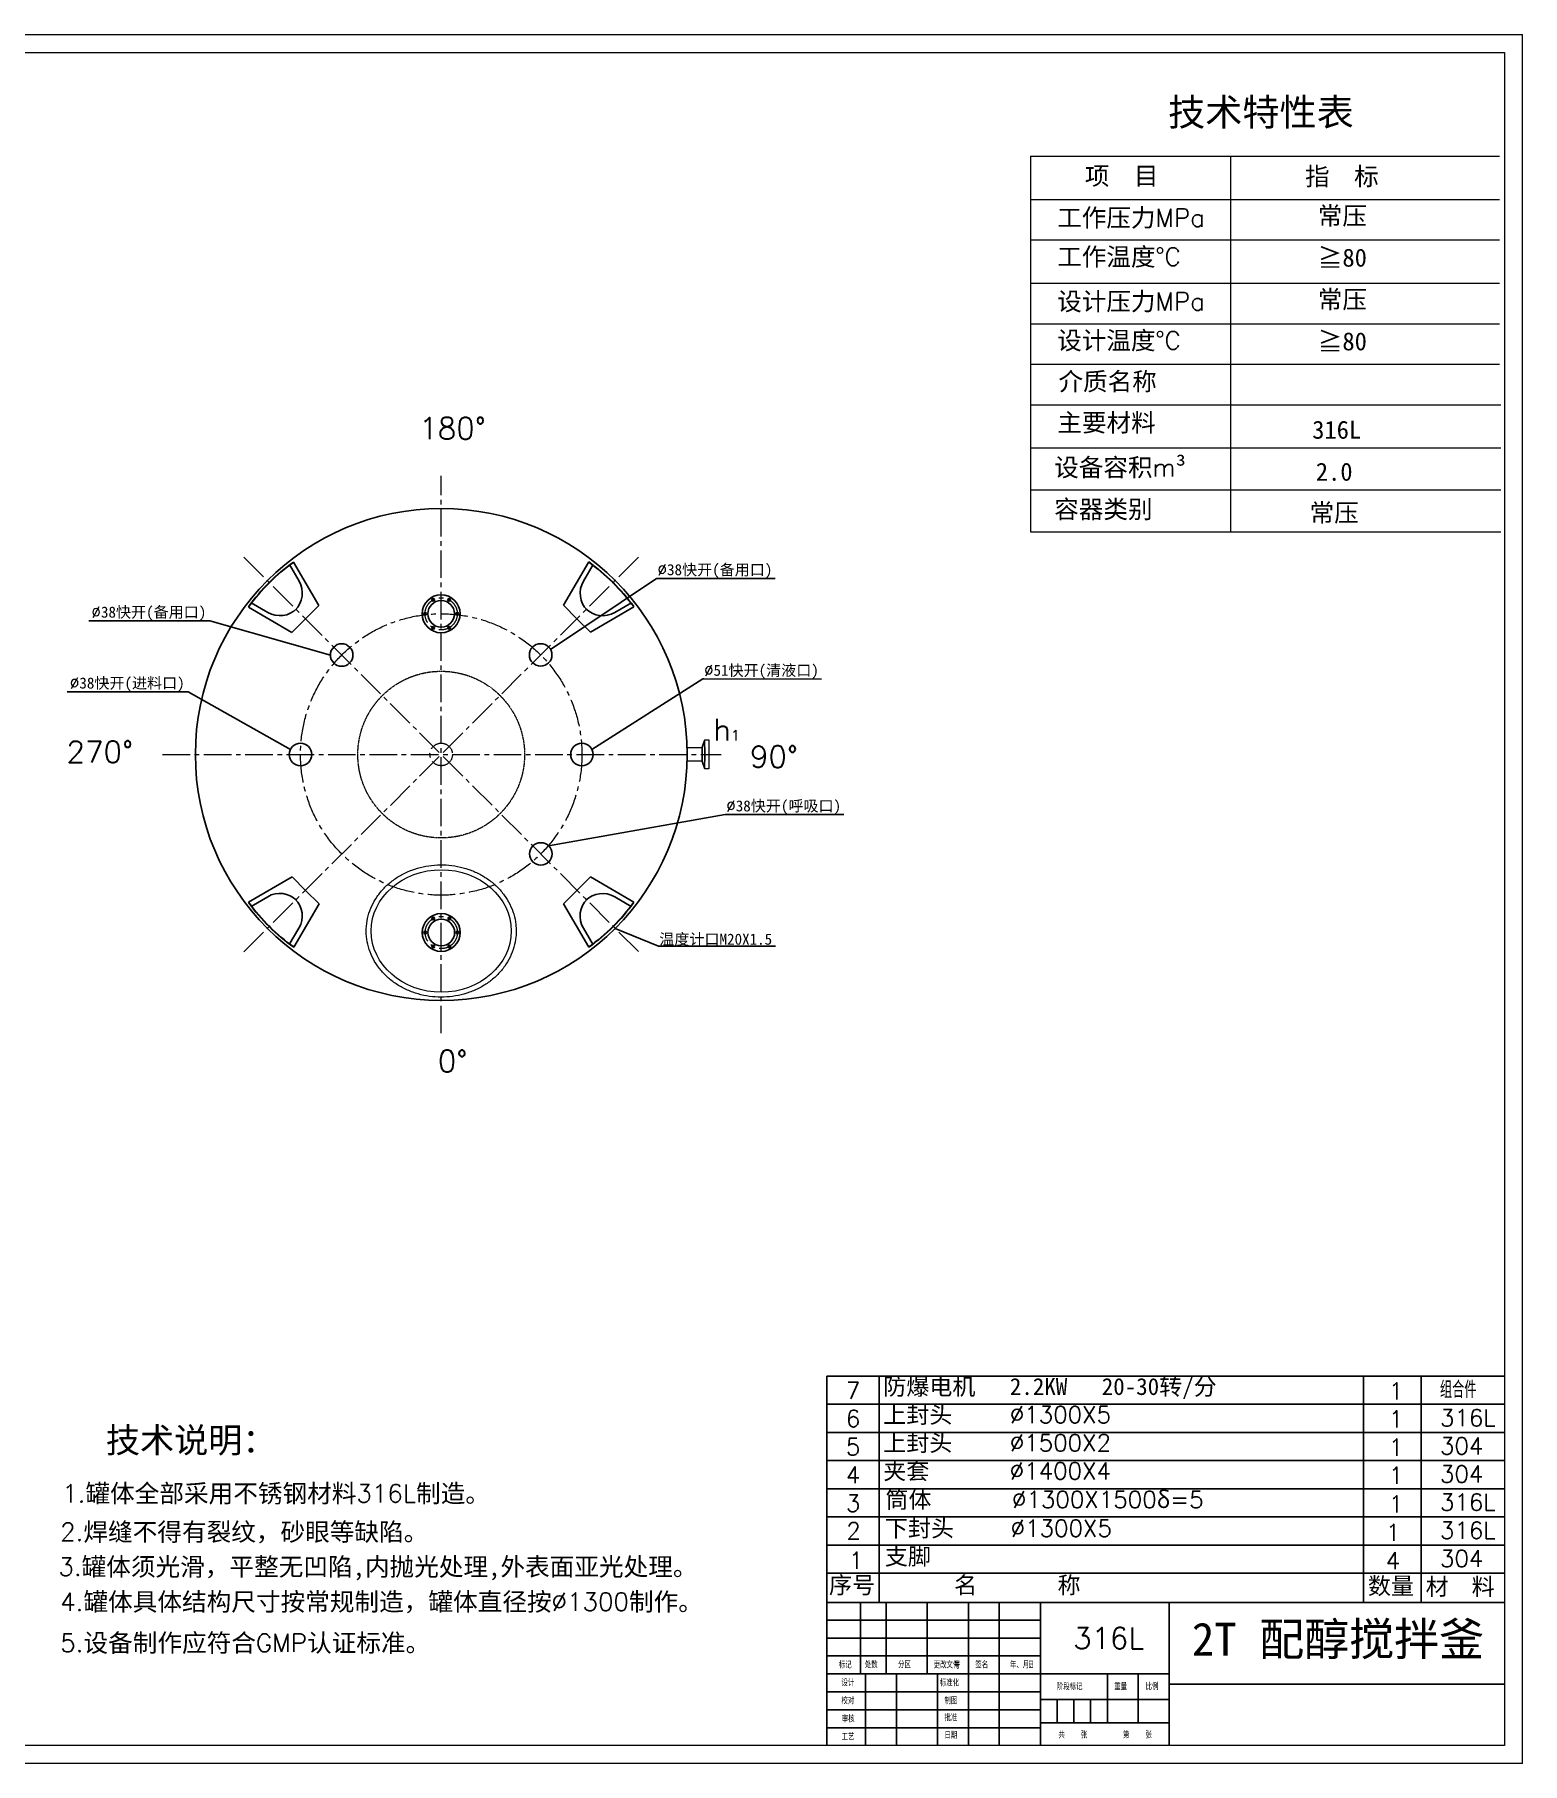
# Model space of a CAD drawing. Header units: millimetres. Extents: x 4043 to 11140, y -55 to 4644.
# Drawn here: x 7097 to 11140, y -55 to 4644 of the extents above; entities that cross this region are included whole.
import ezdxf

# ---------------------------------------------------------------- set-up
doc = ezdxf.new("R2010")
doc.units = ezdxf.units.MM
doc.linetypes.add('CENTER2', pattern=[1.125, 0.75, -0.125, 0.125, -0.125])
doc.layers.add('中心线', color=1, linetype='CENTER2', lineweight=15)
doc.layers.add('实线', color=7, linetype='Continuous', lineweight=20)
doc.layers.add('图层1', color=2, linetype='Continuous')
doc.layers.add('图层2', color=2, linetype='Continuous')
doc.styles.get("Standard").update_dxf_attribs({"font": 'txt', "bigfont": 'gbcbig.shx'})
doc.dimstyles.new('ISO-25', dxfattribs={"dimtxt": 2.5, "dimasz": 2.5, "dimexe": 1.25, "dimexo": 0.625, "dimtad": 1, "dimtxsty": 'Standard', "dimcen": 2.5, "dimadec": 0, "dimazin": 0, "dimtfac": 1, "dimtmove": 0, "dimatfit": 3, "dimfxl": 0, "dimarcsym": 0})

msp = doc.modelspace()

# ---------------------------------------------------------------- linework, layer by layer
for p, q in [((7789.632, 3203.821), (7816.033, 3158.685)), ((7800.854, 3210.385), (7869.774, 3092.553)), ((8603.158, 3210.875), (8534.302, 3093.005)), ((8615.128, 3203.648), (8588.719, 3158.516)), ((7678.555, 3088.019), (7796.425, 3019.163)), ((7685.782, 3099.989), (7730.914, 3073.58)), ((7796.425, 3019.163), (7833.11, 3055.848)), ((7869.774, 3092.553), (7833.11, 3055.848)), ((8534.302, 3093.005), (8570.987, 3056.32)), ((8607.692, 3019.656), (8570.987, 3056.32)), ((8725.524, 3088.576), (8607.692, 3019.656)), ((8718.96, 3099.798), (8673.824, 3073.397)), ((8918.92, 2727.154), (8911.642, 2706.01)), ((8911.642, 2706.01), (8911.642, 2669.238)), ((8918.92, 2669.238), (8918.92, 2706.01)), ((8911.642, 2669.238), (8918.92, 2648.094)), ((7679.045, 2285.715), (7796.877, 2354.635)), ((7796.877, 2354.635), (7833.582, 2317.971)), ((8608.144, 2355.128), (8571.459, 2318.443)), ((8726.014, 2286.272), (8608.144, 2355.128)), ((7870.267, 2281.286), (7833.582, 2317.971)), ((8534.795, 2281.738), (8571.459, 2318.443)), ((7685.609, 2274.493), (7730.745, 2300.894)), ((7801.411, 2163.416), (7870.267, 2281.286)), ((8603.715, 2163.906), (8534.795, 2281.738)), ((8718.787, 2274.302), (8673.655, 2300.71)), ((7789.441, 2170.643), (7815.85, 2215.775)), ((8614.937, 2170.47), (8588.536, 2215.606)), ((9249.74, 383.054), (9249.74, 997.812)), ((9249.74, 997.812), (11091.282, 997.812)), ((9392.074, 997.812), (9392.074, 383.054)), ((10708.257, 997.812), (10708.257, 383.054)), ((10864.874, 997.812), (10864.874, 383.054)), ((9249.74, 921.337), (11091.282, 921.337)), ((9249.74, 844.861), (11091.282, 844.861)), ((9249.74, 768.386), (11091.282, 768.386)), ((9249.74, 691.91), (11091.282, 691.91)), ((9249.74, 615.435), (11091.282, 615.435)), ((9249.74, 538.959), (11091.282, 538.959)), ((9249.74, 462.484), (11091.282, 462.484)), ((9249.74, 383.054), (9249.74, -5.722)), ((9830.66, 383.054), (9249.74, 383.054)), ((9341.452, 188.535), (9341.452, 383.054)), ((9411.339, 188.535), (9411.339, 383.054)), ((9523.158, 188.535), (9523.158, 383.054)), ((9634.977, -5.722), (9634.977, 383.054)), ((9718.841, -5.722), (9718.841, 383.054)), ((9830.66, -5.722), (9830.66, 383.054)), ((9830.66, 383.054), (11091.282, 383.054)), ((10180.094, -5.722), (10180.094, 383.054)), ((9830.66, 334.521), (9249.74, 334.521)), ((9830.66, 285.989), (9249.74, 285.989)), ((9830.66, 237.456), (9249.74, 237.456)), ((10180.094, 188.535), (9249.74, 188.535)), ((9355.429, -7.148), (9355.429, 188.535)), ((9439.293, -5.722), (9439.293, 188.535)), ((9551.112, -5.722), (9551.112, 188.535)), ((10012.366, 55.75), (10012.366, 188.535)), ((10096.23, 55.75), (10096.23, 188.535)), ((10181.228, 160.805), (11091.282, 160.805)), ((9830.66, 139.614), (9249.74, 139.614)), ((10180.094, 118.648), (9830.66, 118.648)), ((9876.086, 55.75), (9876.086, 118.648)), ((9921.513, 55.75), (9921.513, 118.648)), ((9966.939, 55.75), (9966.939, 118.648)), ((10012.366, 55.75), (10012.366, 118.648)), ((9249.74, 90.694), (9830.66, 90.694)), ((10180.094, 55.75), (9830.66, 55.75)), ((9249.74, 41.773), (9830.66, 41.773))]:
    msp.add_line(p, q)
for centre, radius in [((8202.548, 2687.409), 668.306), ((8201.988, 3069.786), 51.529), ((8202.148, 3069.786), 36.192), ((8180.257, 3107.701), 3.6), ((8224.038, 3107.701), 3.6), ((8158.367, 3069.786), 3.6), ((8245.928, 3069.786), 3.6), ((8180.257, 3031.871), 3.6), ((8224.038, 3031.871), 3.6), ((7931.874, 2957.741), 30.59), ((8472.544, 2957.934), 30.59), ((7819.928, 2687.409), 30.59), ((8584.683, 2687.409), 30.59), ((8472.809, 2417.148), 30.59), ((8202.345, 2203.592), 51.529), ((8202.505, 2203.592), 36.192), ((8180.615, 2241.507), 3.6), ((8224.396, 2241.507), 3.6), ((8158.725, 2203.592), 3.6), ((8180.615, 2165.677), 3.6), ((8224.396, 2165.677), 3.6), ((8246.286, 2203.592), 3.6)]:
    msp.add_circle(centre, radius)
at = {"lineweight": 30}
for centre, start, end in [((8122.821, 2766.296), 125.942383, 144.0892), ((8281.435, 2766.609), 35.942383, 54.0892), ((8123.134, 2607.682), 215.942383, 234.0892), ((8281.748, 2607.995), 305.942383, 324.0892)]:
    msp.add_arc(centre, 548.524, start, end, dxfattribs=at)
for centre, start, end in [((7759.926, 3125.867), 314.891876, 30.323614), ((8644.821, 3125.689), 149.666298, 225.098036), ((7763.741, 3129.682), 239.666298, 315.098036), ((8641.006, 3129.504), 224.891876, 300.323614), ((7763.563, 2244.787), 44.891876, 120.323614), ((8640.828, 2244.609), 59.666298, 135.098036), ((7759.748, 2248.602), 329.666298, 45.098036), ((8644.643, 2248.424), 134.891876, 210.323614)]:
    msp.add_arc(centre, 65, start, end)
at = {"layer": '中心线', "ltscale": 100}
for p, q in [((8202.481, 1929.705), (8202.615, 3445.112)), ((7666.242, 3223.374), (8202.019, 2687.597)), ((8738.154, 3223.544), (8202.377, 2687.767)), ((7444.845, 2687.186), (8963.257, 2687.632)), ((7666.412, 2151.461), (8202.189, 2687.238)), ((8738.325, 2151.632), (8202.548, 2687.409))]:
    msp.add_line(p, q, dxfattribs=at)
for centre, radius in [((8202.148, 3069.786), 43.781), ((8202.306, 2687.409), 382.378), ((8202.283, 2687.503), 30.59), ((8202.505, 2203.592), 43.781)]:
    msp.add_circle(centre, radius, dxfattribs=at)
at = {"layer": '中心线'}
msp.add_circle((8202.285, 2687.145), 226.535, dxfattribs=at)
at = {"layer": '实线'}
for p, q in [((4043.297, 4643.99), (11140.226, 4643.99)), ((11140.226, -54.667), (11140.226, 4643.99)), ((4092.241, 4595.046), (11091.282, 4595.046)), ((11091.282, 4595.046), (11091.282, -5.722)), ((9803.571, 4313.233), (9803.571, 3292.992)), ((9803.571, 4313.233), (11077.793, 4313.233)), ((10347.222, 4313.233), (10347.222, 3292.992)), ((9803.571, 4196.092), (11077.793, 4196.092)), ((9803.571, 4085.757), (11077.793, 4085.757)), ((9803.571, 3968.616), (11077.793, 3968.616)), ((9803.571, 3858.28), (11077.793, 3858.28)), ((9803.571, 3747.945), (11077.793, 3747.945)), ((9803.571, 3637.609), (11081.198, 3637.609)), ((9803.571, 3520.468), (11081.198, 3520.468)), ((9803.571, 3406.73), (11081.198, 3406.73)), ((9803.571, 3292.992), (11081.198, 3292.992)), ((11091.282, -5.722), (4092.241, -5.722)), ((11140.226, -54.667), (4043.297, -54.667))]:
    msp.add_line(p, q, dxfattribs=at)
msp.add_lwpolyline([(8918.92, 2648.094), (8918.92, 2727.154), (8929.859, 2727.154), (8929.859, 2648.094)], close=True, dxfattribs=at)
for points in [[(8870.595, 2706.01), (8911.642, 2706.01)], [(8911.642, 2669.238), (8870.607, 2669.238)]]:
    msp.add_lwpolyline(points, dxfattribs=at)
msp.add_ellipse((8202.328, 2207.707), major_axis=(-190.35, 0), ratio=0.87461704, start_param=-3.14159265, end_param=3.14159265, dxfattribs=at)
msp.add_open_spline([(8406.061, 2207.707), (8406.061, 2213.67), (8405.725, 2219.633), (8403.992, 2234.99), (8402.084, 2244.335), (8396.638, 2262.626), (8393.1, 2271.571), (8384.494, 2288.838), (8379.427, 2297.159), (8367.901, 2312.975), (8361.444, 2320.47), (8347.307, 2334.461), (8339.629, 2340.956), (8323.244, 2352.8), (8314.538, 2358.149), (8296.31, 2367.584), (8286.79, 2371.669), (8267.161, 2378.486), (8257.053, 2381.219), (8236.489, 2385.273), (8226.032, 2386.594), (8205.017, 2387.797), (8194.457, 2387.679), (8173.482, 2386.005), (8163.066, 2384.45), (8142.622, 2379.935), (8132.594, 2376.976), (8113.164, 2369.718), (8103.761, 2365.419), (8085.807, 2355.574), (8077.255, 2350.028), (8061.212, 2337.812), (8053.721, 2331.142), (8039.988, 2316.829), (8033.748, 2309.186), (8022.681, 2293.105), (8017.856, 2284.667), (8009.753, 2267.202), (8006.477, 2258.175), (8001.566, 2239.76), (7999.933, 2230.372), (7998.358, 2211.48), (7998.416, 2201.976), (8000.223, 2183.101), (8001.972, 2173.73), (8007.108, 2155.365), (8010.495, 2146.372), (8018.809, 2128.989), (8023.737, 2120.6), (8034.997, 2104.628), (8041.329, 2097.047), (8055.232, 2082.868), (8062.803, 2076.271), (8078.991, 2064.21), (8087.608, 2058.746), (8105.678, 2049.073), (8115.131, 2044.864), (8134.646, 2037.79), (8144.709, 2034.925), (8165.204, 2030.604), (8175.638, 2029.147), (8196.632, 2027.67), (8207.192, 2027.651), (8228.193, 2029.052), (8238.633, 2030.472), (8259.148, 2034.719), (8269.223, 2037.547), (8288.77, 2044.551), (8298.242, 2048.726), (8316.356, 2058.333), (8324.999, 2063.765), (8341.241, 2075.766), (8348.842, 2082.336), (8362.81, 2096.463), (8369.177, 2104.021), (8380.511, 2119.949), (8385.477, 2128.32), (8393.872, 2145.671), (8397.301, 2154.651), (8402.523, 2172.996), (8404.315, 2182.36), (8405.795, 2197.083), (8406.061, 2202.395), (8406.061, 2207.707)], degree=3, knots=[-3.14159265, -3.14159265, -3.14159265, -3.14159265, -3.04317855, -3.04317855, -2.8868423, -2.8868423, -2.73050605, -2.73050605, -2.57416979, -2.57416979, -2.41783354, -2.41783354, -2.26149729, -2.26149729, -2.10516104, -2.10516104, -1.94882478, -1.94882478, -1.79248853, -1.79248853, -1.63615228, -1.63615228, -1.47981602, -1.47981602, -1.32347977, -1.32347977, -1.16714352, -1.16714352, -1.01080726, -1.01080726, -0.85447101, -0.85447101, -0.69813476, -0.69813476, -0.54179851, -0.54179851, -0.38546225, -0.38546225, -0.229126, -0.229126, -0.07278975, -0.07278975, 0.08354651, 0.08354651, 0.23988276, 0.23988276, 0.39621901, 0.39621901, 0.55255527, 0.55255527, 0.70889152, 0.70889152, 0.86522777, 0.86522777, 1.02156402, 1.02156402, 1.17790028, 1.17790028, 1.33423653, 1.33423653, 1.49057278, 1.49057278, 1.64690904, 1.64690904, 1.80324529, 1.80324529, 1.95958154, 1.95958154, 2.1159178, 2.1159178, 2.27225405, 2.27225405, 2.4285903, 2.4285903, 2.58492655, 2.58492655, 2.74126281, 2.74126281, 2.89759906, 2.89759906, 3.05393531, 3.05393531, 3.14159265, 3.14159265, 3.14159265, 3.14159265], dxfattribs=at)

# ---------------------------------------------------------------- texts
for s, height, p in [('标记', 17.4717, (9282.709, 204.118)), ('处数', 17.4717, (9353.163, 204.354)), ('分区', 17.4717, (9443.638, 204.496)), ('更改文件', 17.4717, (9540.377, 204.012)), ('号', 17.472, (9595.541, 203.074)), ('签名', 17.4717, (9653.582, 204.26)), ('年、月、', 17.4717, (9747.645, 204.165)), ('日', 17.472, (9796.035, 204.307)), ('设计', 17.4717, (9289.792, 155.481)), ('标准化', 17.4717, (9557.157, 155.245)), ('阶段标记', 17.4717, (9874.953, 144.714)), ('重量', 17.4717, (10031.112, 144.809)), ('比例', 17.4717, (10116.252, 145.045)), ('校对', 17.4717, (9289.792, 106.56)), ('制图', 17.4717, (9569.717, 106.513)), ('审核', 17.4717, (9290.595, 57.497)), ('批准', 17.4717, (9569.717, 60.242)), ('工艺', 17.4717, (9290.076, 8.577)), ('日期', 17.4717, (9569.717, 12.747)), ('共', 17.472, (9879.597, 13.697)), ('张', 17.472, (9940.479, 13.697)), ('第', 17.472, (10054.786, 13.745)), ('张', 17.472, (10115.669, 13.745))]:
    msp.add_text(s, height=height).set_placement(p)
at = {"attachment_point": 1}
for s, insert, char_height, width in [('180%%d', (8142.479, 3603.246), 58.7332, 1696.75176), ('270%%d', (7184.099, 2723.984), 58.7332, 1696.75176), ('90%%d', (9041.105, 2710.673), 58.7332, 1696.75176), ('0%%d', (8193.2, 1883.538), 58.7332, 1696.75176), ('{\\fSimSun|b0|i0|c134|p54;防爆电机   2.2KW   20-30转/分}', (9403.426, 992.582), 45.88532, 1325.5877), ('组合件', (10916.203, 984.147), 45.8853, 1325.5877), ('7', (9301.795, 981.963), 45.885, 1325.5877), ('1', (10777.132, 980.531), 45.885, 1325.5877), ('6', (9301.795, 905.488), 45.885, 1325.5877), ('{\\fSimSun|b0|i0|c134|p54;上封头     }%%C1300X5', (9403.426, 916.107), 45.88532, 1325.5877), ('1', (10777.132, 904.056), 45.885, 1325.5877), ('316L', (10916.203, 907.671), 45.8853, 1325.5877), ('{\\fSimSun|b0|i0|c134|p54;技术说明：}', (7291.007, 857.854), 68.01665, 1215.42869), ('{\\fSimSun|b0|i0|c134|p54;上封头     }%%C1500X2', (9403.426, 839.631), 45.88532, 1325.5877), ('5', (9301.795, 829.012), 45.885, 1325.5877), ('1', (10777.132, 827.58), 45.885, 1325.5877), ('304', (10916.203, 831.196), 45.8853, 1325.5877), ('4', (9301.795, 752.537), 45.885, 1325.5877), ('{\\fSimSun|b0|i0|c134|p54;夹套       }%%C1400X4', (9403.426, 763.156), 45.88532, 1325.5877), ('304', (10916.203, 754.72), 45.8853, 1325.5877), ('1.{\\fSimSun|b0|i0|c134|p54;罐体全部采用不锈钢材料}316L{\\fSimSun|b0|i0|c134|p54;制造。}', (7172.459, 703.729), 49.08418, 1585.65317), ('1', (10777.132, 751.105), 45.885, 1325.5877), ('3', (9301.795, 675.403), 45.885, 1325.5877), ('{\\fSimSun|b0|i0|c134|p54;筒体       }%%C1300X1500{\\fSimSun|b0|i0|c134|p54;δ}=5', (9409.457, 685.469), 45.88532, 1325.5877), ('1', (10776.901, 673.335), 45.885, 1325.5877), ('316L', (10916.203, 678.245), 45.8853, 1325.5877), ('{\\fSimSun|b0|i0|c134|p54;下封头}   {\\fSimSun|b0|i0|c134|p54; }%%C1300X5', (9407.857, 607.372), 45.88532, 1325.5877), ('2.{\\fSimSun|b0|i0|c134|p54;焊缝不得有裂纹，砂眼等缺陷。}', (7166.903, 599.176), 49.08418, 1031.54201), ('2', (9303.329, 600.308), 45.885, 1325.5877), ('1', (10769.05, 595.958), 45.885, 1325.5877), ('316L', (10916.203, 601.769), 45.8853, 1325.5877), ('1', (9310.088, 520.042), 45.885, 1325.5877), ('{\\fSimSun|b0|i0|c134|p54;支脚}', (9407.857, 530.896), 45.88532, 1325.5877), ('4', (10769.05, 519.482), 45.885, 1325.5877), ('304', (10916.203, 525.294), 45.8853, 1325.5877), ('3.{\\fSimSun|b0|i0|c134|p54;罐体须光滑，平整无凹陷,内抛光处理,外表面\\fSimSun|b0|i0|c134|p6;亚\\fSimSun|b0|i0|c134|p54;光处理。}', (7162.042, 504.444), 49.084183, 1869.58816), ('{\\fSimSun|b0|i0|c134|p54;序号}', (9256.089, 453.169), 45.88532, 1325.5877), ('{\\fSimSun|b0|i0|c134|p54;名       称}', (9596, 452.989), 45.88532, 1325.5877), ('{\\fSimSun|b0|i0|c134|p54;数量}', (10720.35, 450.888), 45.88532, 1325.5877), ('{\\fSimSun|b0|i0|c134|p54;材  料}', (10877.325, 448.877), 45.88532, 1325.5877), ('4.{\\fSimSun|b0|i0|c134|p54;罐体具体结构尺寸按常规制造，罐体直径按}%%C1300{\\fSimSun|b0|i0|c134|p54;制作。}', (7166.997, 409.354), 49.08418, 1869.16468), ('5.{\\fSimSun|b0|i0|c134|p54;设备制作应符合}GMP{\\fSimSun|b0|i0|c134|p54;认证标准。}', (7167.112, 297.554), 49.08418, 1033.73385), ('316L', (9919.628, 315.042), 58.2391, 807.58882)]:
    msp.add_mtext(s, dxfattribs=dict(at, insert=insert, char_height=char_height, width=width))
at = {"insert": (9013.526, 2784.125), "char_height": 58.73319, "width": 1696.75176, "attachment_point": 3, "rotation": 359.982253}
msp.add_mtext('h{\\H0.48418x;1}', dxfattribs=at)
at = {"layer": '图层1', "insert": (8794.969, 2167.212), "char_height": 30, "attachment_point": 7}
msp.add_mtext('{\\fSimSun|b0|i0|c134|p2;温度计口M20X1.5}', dxfattribs=at)
at = {"layer": '图层2', "char_height": 30, "attachment_point": 7, "rotation": 359.989912}
for s, insert in [('%%C{\\fSimSun|b0|i0|c134|p2;38快开(备用口)}', (8790.199, 3166.729)), ('%%C{\\fSimSun|b0|i0|c134|p2;51快开(清液口)}', (8916.472, 2893.238)), ('%%C{\\fSimSun|b0|i0|c134|p2;38快开(呼吸口)}', (8976.909, 2524.75))]:
    msp.add_mtext(s, dxfattribs=dict(at, insert=insert))
at = {"layer": '图层2', "char_height": 30, "attachment_point": 9}
for s, insert in [('%%C{\\fSimSun|b0|i0|c134|p2;38快开(备用口)}', (7563.958, 3051.397)), ('%%C{\\fSimSun|b0|i0|c134|p2;38快开(进料口)}', (7505.259, 2858.645))]:
    msp.add_mtext(s, dxfattribs=dict(at, insert=insert))
at = {"layer": '实线'}
for s, insert, char_height, width, attachment_point in [('{\\fSimSun|b0|i0|c134|p54;技术特性表}', (10177.377, 4470.184), 74.00385, 731.91137, 1), ('{\\fSimSun|b0|i0|c134|p54;\\H0.7937x;项  目}', (10051.208, 4257.271), 61.66987, 1219.85229, 5), ('{\\fSimSun|b0|i0|c134|p54;\\H0.7937x;指  标}', (10649.688, 4255.969), 61.66987, 1219.85229, 5), ('{\\fSimSun|b0|i0|c134|p54;常压}', (10651.042, 4148.872), 48.94434, 1219.85229, 5), ('{\\fSimSun|b0|i0|c134|p2;工作压力}MPa', (9876.169, 4170.789), 48.94434, 1842.96657, 1), ('{\\fSimSun|b0|i0|c134|p2;工作温度%%d}C', (9876.169, 4064.686), 48.94434, 1842.96657, 1), ('{\\fSimSun|b0|i0|c134|p0;≧80}', (10651.042, 4036.212), 48.94434, 1219.85229, 5), ('{\\fSimSun|b0|i0|c134|p2;设计压力}MPa', (9876.169, 3943.313), 48.94434, 1842.96657, 1), ('{\\fSimSun|b0|i0|c134|p54;常压}', (10651.042, 3921.396), 48.94434, 1219.85229, 5), ('{\\fSimSun|b0|i0|c134|p2;设计温度%%d}C', (9876.169, 3837.21), 48.94434, 1842.96657, 1), ('{\\fSimSun|b0|i0|c134|p0;≧80}', (10651.042, 3808.735), 48.94434, 1219.85229, 5), ('{\\fSimSun|b0|i0|c134|p54;介质名称}', (9879.574, 3725.681), 48.94434, 1842.96657, 1), ('{\\fSimSun|b0|i0|c134|p54;主要材料\\fSimSun|b0|i0|c134|p0;}', (9876.679, 3613.886), 48.94434, 1842.96657, 1), ('{\\fSimSun|b0|i0|c134|p54;316L}', (10635.525, 3569.642), 48.94434, 1219.85229, 5), ('{\\fSimSun|b0|i0|c134|p54;设备容积}m{\\fSimSun|b0|i0|c134|p0;³}', (9868.136, 3492.189), 48.94434, 1842.96657, 1), ('{\\fSimSun|b0|i0|c134|p54;2.0}', (10628.748, 3455.464), 48.94434, 1219.85229, 5), ('{\\fSimSun|b0|i0|c134|p54;容器类别}', (9868.136, 3378.45), 48.94434, 1842.96657, 1), ('{\\fSimSun|b0|i0|c134|p54;常压}', (10628.748, 3341.726), 48.94434, 1219.85229, 5), ('{\\fSimSun|b0|i0|c134|p2;2T 配醇搅拌釜}', (10242.072, 328.09), 89.61557, 18800.49226, 1)]:
    msp.add_mtext(s, dxfattribs=dict(at, insert=insert, char_height=char_height, width=width, attachment_point=attachment_point))

# ---------------------------------------------------------------- leaders
at = {"layer": '图层1', "annotation_type": 0, "has_hookline": 1, "hookline_direction": 0, "text_width": 315.333}
msp.add_leader([(8675.112, 2214.845), (8792.365, 2166.587), (8794.344, 2166.587)], dimstyle='ISO-25', override={"dimgap": 0.625, "dimtad": 1, "dimfxl": 2}, dxfattribs=at)
at = {"layer": '图层2', "annotation_type": 0, "has_hookline": 1, "hookline_direction": 0, "text_width": 319.333, "horizontal_direction": (1, -0.000176, 0)}
for points in [[(8499.39, 2972.356), (8787.074, 3166.104), (8789.574, 3166.104)], [(8611.957, 2701.262), (8913.347, 2892.613), (8915.847, 2892.613)], [(8493.692, 2439.335), (8973.927, 2523.894), (8976.283, 2524.125)]]:
    msp.add_leader(points, dimstyle='ISO-25', override={"dimgap": 0.625, "dimtad": 1, "dimfxl": 2}, dxfattribs=at)
at = {"layer": '图层2', "annotation_type": 0, "has_hookline": 1, "hookline_direction": 1, "text_width": 319.333}
for points in [[(7901.284, 2957.741), (7573.663, 3050.772), (7564.583, 3050.772)], [(7792.467, 2700.887), (7514.964, 2858.02), (7505.884, 2858.02)]]:
    msp.add_leader(points, dimstyle='ISO-25', override={"dimgap": 0.625, "dimtad": 1, "dimfxl": 2}, dxfattribs=at)

doc.saveas('drawing.dxf')
